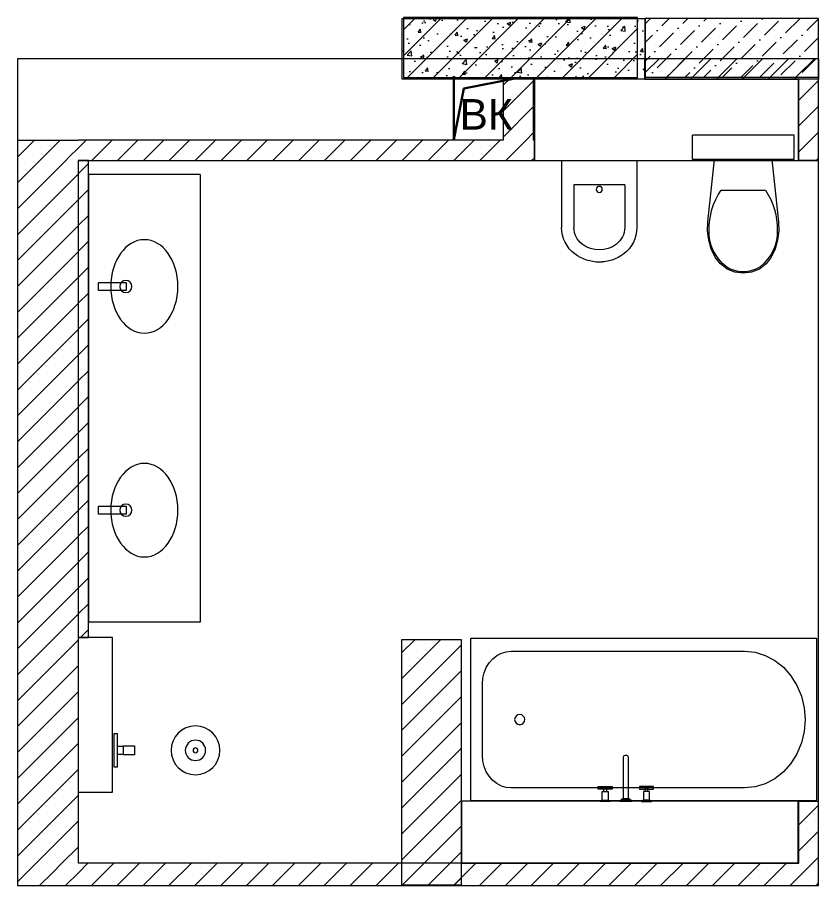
# Model space of a CAD drawing. Header units: millimetres. Extents: x 2336463 to 2579121, y 595385 to 778077.
# Drawn here: x 2544919 to 2548860, y 616184 to 620453 of the extents above; entities that cross this region are included whole.
import ezdxf

# ---------------------------------------------------------------- set-up
doc = ezdxf.new("R2010")
doc.units = ezdxf.units.MM
doc.header["$MEASUREMENT"] = 0
for name, color, linetype in [('+возводимые стены', 7, 'Continuous'), ('1 Планировка', 7, 'Continuous'), ('сит план', 7, 'Continuous')]:
    doc.layers.add(name, color=color, linetype=linetype)
for name, color, linetype, lineweight in [('+возводимые стены_Ном._пера__1', 7, 'Continuous', 13), ('+возводимые стены_Ном._пера__101', 252, 'Continuous', 5), ('1 Планировка_Ном._пера__1', 7, 'Continuous', 13), ('Интерьер - Мебель_Ном._пера__1', 7, 'Continuous', 13), ('Конструктив - Стены Несущие_Ном._пера__1', 7, 'Continuous', 13), ('сит план_Ном._пера__1', 7, 'Continuous', 13), ('сит план_Ном._пера__101', 252, 'Continuous', 5), ('сит план_Ном._пера__21', 7, 'Continuous', 30)]:
    doc.layers.add(name, color=color, linetype=linetype, lineweight=lineweight)
for name, color, linetype, lineweight, true_color in [('+возводимые стены_Ном._пера__169', 7, 'Continuous', 5, 0x68b353), ('+возводимые стены_Ном._пера__242', 7, 'Continuous', 13, 0x1b55b5), ('Конструктив - Стены Несущие_Ном._пера__162', 7, 'Continuous', 5, 0xaaaaaa), ('сит план_Ном._пера__87', 7, 'Continuous', 20, 0x6a6a6a)]:
    doc.layers.add(name, color=color, linetype=linetype, lineweight=lineweight, true_color=true_color)
doc.styles.add('СГЕНЕРИР_СТИЛЬ_1', font='arial.ttf')
pattern_1 = [(45, (2086872.015, 585813.69), (-63.639609, 63.639609), [])]

# ---------------------------------------------------------------- blocks, each defined once
blk = doc.blocks.new('Перекрытие_166', base_point=(2547460.5, 619749.7))
at = {"layer": '1 Планировка_Ном._пера__1', "color": 7, "linetype": 'Continuous', "lineweight": 13, "flags": 128}
blk.add_lwpolyline([(2547460.5, 619749.7), (2548858.5, 619749.7), (2548858.5, 620149.8), (2547460.5, 620149.8)], close=True, dxfattribs=at)
blk = doc.blocks.new('Перекрытие_167', base_point=(2547461.5, 619749.7))
at = {"layer": '1 Планировка_Ном._пера__1', "color": 7, "linetype": 'Continuous', "lineweight": 13, "flags": 128}
blk.add_lwpolyline([(2547461.5, 619749.7), (2548761.7, 619749.7), (2548761.7, 620149.8), (2547461.5, 620149.8)], close=True, dxfattribs=at)
blk = doc.blocks.new('Перекрытие_168', base_point=(2547103.4, 616294.3))
at = {"layer": '1 Планировка_Ном._пера__1', "color": 7, "linetype": 'Continuous', "lineweight": 13, "flags": 128}
blk.add_lwpolyline([(2547103.4, 616294.3), (2548759, 616294.3), (2548759, 616599.1), (2547103.4, 616599.1)], close=True, dxfattribs=at)
blk = doc.blocks.new('Перекрытие_169', base_point=(2547102.4, 616294.3))
at = {"layer": '1 Планировка_Ном._пера__1', "color": 7, "linetype": 'Continuous', "lineweight": 13, "flags": 128}
blk.add_lwpolyline([(2547102.4, 616294.3), (2548763, 616294.3), (2548763, 616599.1), (2547102.4, 616599.1)], close=True, dxfattribs=at)
blk = doc.blocks.new('Перекрытие_170', base_point=(2544918.7, 616184.3))
at = {"layer": '1 Планировка_Ном._пера__1', "color": 7, "linetype": 'Continuous', "lineweight": 13, "flags": 128}
blk.add_lwpolyline([(2544918.7, 616184.3), (2548858.5, 616184.3), (2548858.5, 620249.8), (2544918.7, 620249.8)], close=True, dxfattribs=at)
blk = doc.blocks.new('Перекрытие_171', base_point=(2545218.4, 616644.2))
at = {"layer": '1 Планировка_Ном._пера__1', "color": 7, "linetype": 'Continuous', "lineweight": 13, "flags": 128}
blk.add_lwpolyline([(2545218.4, 616644.2), (2545387.4, 616644.2), (2545387.4, 617403.7), (2545218.4, 617403.7)], close=True, dxfattribs=at)
blk = doc.blocks.new('Стена_669', base_point=(2546817.5, 620453.1))
at = {"layer": 'сит план_Ном._пера__87', "linetype": 'Continuous', "lineweight": 20, "true_color": 0x6a6a6a}
h = blk.add_hatch(dxfattribs=at)
h.set_pattern_fill('Блоки_Бетонные_Эффективные', color=251, style=0, pattern_type=2)
h.set_pattern_definition(pattern_1)
h.paths.add_polyline_path([(2546817.5, 620158.1), (2547969.6, 620158.1), (2547969.6, 620453.1), (2546817.5, 620453.1)])
at = {"layer": 'сит план_Ном._пера__1', "color": 7, "linetype": 'Continuous', "lineweight": 13, "flags": 128}
for points in [[(2547969.6, 620453.1), (2546817.5, 620453.1)], [(2546817.5, 620453.1), (2546817.5, 620158.1)], [(2547969.6, 620158.1), (2547969.6, 620453.1)], [(2546817.5, 620158.1), (2547969.6, 620158.1)]]:
    blk.add_lwpolyline(points, dxfattribs=at)
blk = doc.blocks.new('Стена_670', base_point=(2544918.7, 619749.7))
at = {"layer": 'сит план_Ном._пера__87', "linetype": 'Continuous', "lineweight": 20, "true_color": 0x6a6a6a}
h = blk.add_hatch(dxfattribs=at)
h.set_pattern_fill('Блоки_Бетонные_Эффективные', color=251, style=0, pattern_type=2)
h.set_pattern_definition(pattern_1)
h.paths.add_polyline_path([(2545218.7, 619849.7), (2544918.7, 619849.7), (2545218.7, 619749.7)])
h = blk.add_hatch(dxfattribs=at)
h.set_pattern_fill('Блоки_Бетонные_Эффективные', color=251, style=0, pattern_type=2)
h.set_pattern_definition(pattern_1)
h.paths.add_polyline_path([(2544918.7, 619749.7), (2545218.7, 619749.7), (2544918.7, 619849.7)])
h = blk.add_hatch(dxfattribs=at)
h.set_pattern_fill('Блоки_Бетонные_Эффективные', color=251, style=0, pattern_type=2)
h.set_pattern_definition(pattern_1)
h.paths.add_polyline_path([(2544918.7, 619749.7), (2544918.7, 616294.3), (2545218.7, 616294.3), (2545218.7, 619749.7)])
h = blk.add_hatch(dxfattribs=at)
h.set_pattern_fill('Блоки_Бетонные_Эффективные', color=251, style=0, pattern_type=2)
h.set_pattern_definition(pattern_1)
h.paths.add_polyline_path([(2545218.7, 616294.3), (2544918.7, 616184.3), (2545218.7, 616184.3)])
h = blk.add_hatch(dxfattribs=at)
h.set_pattern_fill('Блоки_Бетонные_Эффективные', color=251, style=0, pattern_type=2)
h.set_pattern_definition(pattern_1)
h.paths.add_polyline_path([(2544918.7, 616184.3), (2545218.7, 616294.3), (2544918.7, 616294.3)])
at = {"layer": '+возводимые стены_Ном._пера__1', "color": 7, "linetype": 'Continuous', "lineweight": 13, "flags": 128}
for points in [[(2544918.7, 619849.7), (2545218.7, 619849.7)], [(2544918.7, 616184.3), (2545218.7, 616184.3)]]:
    blk.add_lwpolyline(points, dxfattribs=at)
at = {"layer": 'сит план_Ном._пера__1', "color": 7, "linetype": 'Continuous', "lineweight": 13, "flags": 128}
for points in [[(2544918.7, 619849.7), (2544918.7, 616184.3)], [(2545218.7, 616294.3), (2545218.7, 619749.7)]]:
    blk.add_lwpolyline(points, dxfattribs=at)
blk = doc.blocks.new('Стена_671', base_point=(2546808.4, 617393))
at = {"layer": 'сит план_Ном._пера__87', "linetype": 'Continuous', "lineweight": 20, "true_color": 0x6a6a6a}
h = blk.add_hatch(dxfattribs=at)
h.set_pattern_fill('Блоки_Бетонные_Эффективные', color=251, style=0, pattern_type=2)
h.set_pattern_definition(pattern_1)
h.paths.add_polyline_path([(2546808.4, 617393), (2546808.4, 616188.1), (2547103.4, 616188.1), (2547103.4, 617393)])
at = {"layer": 'сит план_Ном._пера__1', "color": 7, "linetype": 'Continuous', "lineweight": 13, "flags": 128}
for points in [[(2546808.4, 617393), (2546808.4, 616188.1)], [(2547103.4, 617393), (2546808.4, 617393)], [(2547103.4, 616188.1), (2547103.4, 617393)], [(2546808.4, 616188.1), (2547103.4, 616188.1)]]:
    blk.add_lwpolyline(points, dxfattribs=at)
blk = doc.blocks.new('Стена_672', base_point=(2548859.9, 616184.3))
at = {"layer": '+возводимые стены_Ном._пера__169', "linetype": 'Continuous', "lineweight": 5, "true_color": 0x68b353}
h = blk.add_hatch(dxfattribs=at)
h.set_pattern_fill('Блоки_Бетонные_Эффективные', color=85, style=0, pattern_type=2)
h.set_pattern_definition(pattern_1)
h.paths.add_polyline_path([(2545218.7, 616184.3), (2548759.9, 616184.3), (2548759.9, 616294.3), (2545218.7, 616294.3)])
h = blk.add_hatch(dxfattribs=at)
h.set_pattern_fill('Блоки_Бетонные_Эффективные', color=85, style=0, pattern_type=2)
h.set_pattern_definition(pattern_1)
h.paths.add_polyline_path([(2548859.9, 616294.3), (2548759.9, 616294.3), (2548859.9, 616184.3)])
h = blk.add_hatch(dxfattribs=at)
h.set_pattern_fill('Блоки_Бетонные_Эффективные', color=85, style=0, pattern_type=2)
h.set_pattern_definition(pattern_1)
h.paths.add_polyline_path([(2548759.9, 616294.3), (2548759.9, 616184.3), (2548859.9, 616184.3)])
at = {"layer": '+возводимые стены_Ном._пера__101', "color": 252, "linetype": 'Continuous', "lineweight": 5, "flags": 128}
for points in [[(2548759.9, 616294.3), (2545218.7, 616294.3)], [(2545218.7, 616184.3), (2548859.9, 616184.3)]]:
    blk.add_lwpolyline(points, dxfattribs=at)
at = {"layer": 'сит план_Ном._пера__101', "color": 252, "linetype": 'Continuous', "lineweight": 5, "flags": 128}
blk.add_lwpolyline([(2548859.9, 616184.3), (2548859.9, 616294.3)], dxfattribs=at)
blk = doc.blocks.new('Стена_673', base_point=(2547461.5, 619749.7))
at = {"layer": '+возводимые стены_Ном._пера__169', "linetype": 'Continuous', "lineweight": 5, "true_color": 0x68b353}
h = blk.add_hatch(dxfattribs=at)
h.set_pattern_fill('Блоки_Бетонные_Эффективные', color=85, style=0, pattern_type=2)
h.set_pattern_definition(pattern_1)
h.paths.add_polyline_path([(2545218.7, 619749.7), (2547461.5, 619749.7), (2547461.5, 619849.7), (2545218.7, 619849.7)])
at = {"layer": '+возводимые стены_Ном._пера__101', "color": 252, "linetype": 'Continuous', "lineweight": 5, "flags": 128}
for points in [[(2547308.2, 619849.7), (2545218.7, 619849.7)], [(2547461.5, 619849.7), (2547458.2, 619849.7)], [(2547461.5, 619849.7), (2547461.5, 619749.7)], [(2545218.7, 619749.7), (2547461.5, 619749.7)]]:
    blk.add_lwpolyline(points, dxfattribs=at)
blk = doc.blocks.new('Стена_674', base_point=(2547308.2, 620149.8))
at = {"layer": '+возводимые стены_Ном._пера__169', "linetype": 'Continuous', "lineweight": 5, "true_color": 0x68b353}
h = blk.add_hatch(dxfattribs=at)
h.set_pattern_fill('Блоки_Бетонные_Эффективные', color=85, style=0, pattern_type=2)
h.set_pattern_definition(pattern_1)
h.paths.add_polyline_path([(2547308.2, 620149.8), (2547308.2, 619849.7), (2547458.2, 619849.7), (2547458.2, 620149.8)])
at = {"layer": '+возводимые стены_Ном._пера__101', "color": 252, "linetype": 'Continuous', "lineweight": 5, "flags": 128}
for points in [[(2547308.2, 620149.8), (2547308.2, 619849.7)], [(2547458.2, 620149.8), (2547308.2, 620149.8)], [(2547458.2, 619849.7), (2547458.2, 620149.8)]]:
    blk.add_lwpolyline(points, dxfattribs=at)
blk = doc.blocks.new('Стена_675', base_point=(2548005.3, 620149.8))
at = {"layer": '+возводимые стены_Ном._пера__169', "linetype": 'Continuous', "lineweight": 5, "true_color": 0x68b353}
h = blk.add_hatch(dxfattribs=at)
h.set_pattern_fill('Блоки_Бетонные_Эффективные', color=85, style=0, pattern_type=2)
h.set_pattern_definition(pattern_1)
h.paths.add_polyline_path([(2548759.9, 620249.8), (2548005.3, 620249.8), (2548005.3, 620149.8), (2548759.9, 620149.8)])
h = blk.add_hatch(dxfattribs=at)
h.set_pattern_fill('Блоки_Бетонные_Эффективные', color=85, style=0, pattern_type=2)
h.set_pattern_definition(pattern_1)
h.paths.add_polyline_path([(2548759.9, 620149.8), (2548859.9, 620149.8), (2548859.9, 620249.8)])
h = blk.add_hatch(dxfattribs=at)
h.set_pattern_fill('Блоки_Бетонные_Эффективные', color=85, style=0, pattern_type=2)
h.set_pattern_definition(pattern_1)
h.paths.add_polyline_path([(2548759.9, 620249.8), (2548759.9, 620149.8), (2548859.9, 620249.8)])
at = {"layer": '+возводимые стены_Ном._пера__101', "color": 252, "linetype": 'Continuous', "lineweight": 5, "flags": 128}
for points in [[(2548859.9, 620249.8), (2548005.3, 620249.8)], [(2548005.3, 620149.8), (2548005.3, 620249.8)], [(2548005.3, 620149.8), (2548759.9, 620149.8)]]:
    blk.add_lwpolyline(points, dxfattribs=at)
at = {"layer": 'сит план_Ном._пера__101', "color": 252, "linetype": 'Continuous', "lineweight": 5, "flags": 128}
blk.add_lwpolyline([(2548859.9, 620249.8), (2548859.9, 620149.8)], dxfattribs=at)
blk = doc.blocks.new('Стена_676', base_point=(2548859.9, 616184.3))
at = {"layer": 'сит план_Ном._пера__87', "linetype": 'Continuous', "lineweight": 20, "true_color": 0x6a6a6a}
h = blk.add_hatch(dxfattribs=at)
h.set_pattern_fill('Блоки_Бетонные_Эффективные', color=251, style=0, pattern_type=2)
h.set_pattern_definition(pattern_1)
h.paths.add_polyline_path([(2548859.9, 616294.3), (2548859.9, 616599.1), (2548759.9, 616599.1), (2548759.9, 616294.3)])
at = {"layer": 'сит план_Ном._пера__1', "color": 7, "linetype": 'Continuous', "lineweight": 13, "flags": 128}
for points in [[(2548759.9, 616599.1), (2548859.9, 616599.1)], [(2548759.9, 616599.1), (2548759.9, 616294.3)], [(2548859.9, 616294.3), (2548859.9, 616599.1)]]:
    blk.add_lwpolyline(points, dxfattribs=at)
blk = doc.blocks.new('Стена_677', base_point=(2548859.9, 619751.8))
at = {"layer": 'сит план_Ном._пера__87', "linetype": 'Continuous', "lineweight": 20, "true_color": 0x6a6a6a}
h = blk.add_hatch(dxfattribs=at)
h.set_pattern_fill('Блоки_Бетонные_Эффективные', color=251, style=0, pattern_type=2)
h.set_pattern_definition(pattern_1)
h.paths.add_polyline_path([(2548759.9, 620149.8), (2548759.9, 619751.8), (2548859.9, 619751.8), (2548859.9, 620149.8)])
at = {"layer": 'сит план_Ном._пера__1', "color": 7, "linetype": 'Continuous', "lineweight": 13, "flags": 128}
for points in [[(2548759.9, 620149.8), (2548759.9, 619751.8)], [(2548859.9, 619751.8), (2548859.9, 620149.8)], [(2548759.9, 619751.8), (2548859.9, 619751.8)]]:
    blk.add_lwpolyline(points, dxfattribs=at)
blk = doc.blocks.new('Унитаз 25')
at = {"layer": 'Интерьер - Мебель_Ном._пера__1', "color": 7, "linetype": 'Continuous', "lineweight": 13}
for p, q in [((-250, 120), (250, 120)), ((-250, 0), (-250, 120)), ((250, 0), (250, 120)), ((-250, 0), (250, 0)), ((0, -151.4), (-108.9, -151.4)), ((108.9, -151.4), (0, -151.4))]:
    blk.add_line(p, q, dxfattribs=at)
at = {"layer": 'Интерьер - Мебель_Ном._пера__1', "color": 7, "linetype": 'Continuous', "lineweight": 13, "flags": 128}
for points in [[(-169.4, -396.7), (-157, -440.3), (-138, -481.3), (-112.4, -513.9), (-79.4, -538.8), (-41, -554.6), (0, -560), (41, -554.6), (79.4, -538.8), (112.4, -513.9), (138, -481.3), (157, -440.3), (169.4, -396.7), (174.9, -351.8), (173.3, -306.6), (141, 0), (-141, 0), (-173.3, -306.6), (-174.9, -351.8)], [(123, 0), (-123, 0), (-123, -5), (123, -5)]]:
    blk.add_lwpolyline(points, close=True, dxfattribs=at)
at = {"layer": 'Интерьер - Мебель_Ном._пера__1', "color": 7, "linetype": 'Continuous', "lineweight": 13}
for centre, major_axis, start_param, end_param in [((258.1, -339.4), (425.3, 0), 2.612188, 3.165208), ((-258.1, -339.4), (425.3, 0), 6.259567, 6.812588), ((89.5, -360.8), (256.9, 0), 3.085861, 3.98645), ((-89.5, -360.8), (256.9, 0), 5.438324, 6.338913), ((0.8, -431.2), (138.5, 0), 4.079884, 4.706528), ((-0.8, -431.2), (138.5, 0), 4.71825, 5.344894)]:
    blk.add_ellipse(centre, major_axis=major_axis, ratio=0.875546, start_param=start_param, end_param=end_param, dxfattribs=at)
blk = doc.blocks.new('Панель с Несколькими Умывальниками 25_3')
at = {"layer": 'Интерьер - Мебель_Ном._пера__1', "color": 7, "linetype": 'Continuous', "lineweight": 13}
for p, q in [((-1100, 0), (1100, 0)), ((-1100, -550), (-1100, 0)), ((1100, -550), (1100, 0)), ((-1100, -550), (1100, -550))]:
    blk.add_line(p, q, dxfattribs=at)
at = {"layer": 'Интерьер - Мебель_Ном._пера__1', "color": 7, "linetype": 'Continuous', "lineweight": 13, "flags": 128}
for points in [[(-570, -185), (-530, -185), (-530, -50), (-570, -50)], [(530, -185), (570, -185), (570, -50), (530, -50)]]:
    blk.add_lwpolyline(points, close=True, dxfattribs=at)
at = {"layer": 'Интерьер - Мебель_Ном._пера__1', "color": 7, "linetype": 'Continuous', "lineweight": 13}
for centre in [(-550, -183.90845), (550, -183.90845)]:
    blk.add_circle(centre, 30, dxfattribs=at)
for centre in [(-550, -275), (550, -275)]:
    blk.add_ellipse(centre, major_axis=(230, 0), ratio=0.7173913043, dxfattribs=at)
blk = doc.blocks.new('Ванна 25_2')
at = {"layer": '1 Планировка_Ном._пера__1', "color": 7, "linetype": 'Continuous', "lineweight": 13, "flags": 128}
for points in [[(0, -800), (1700, -800), (1700, 0), (0, 0)], [(198.3, -64), (173.7, -66.4), (149.9, -73.6), (127.5, -85.4), (107.3, -101.4), (89.8, -121.2), (75.6, -144), (65.2, -169.3), (58.8, -196.2), (56.7, -224), (56.7, -576), (58.8, -603.8), (65.2, -630.7), (75.6, -656), (89.8, -678.8), (107.3, -698.6), (127.5, -714.6), (149.9, -726.4), (173.7, -733.6), (198.3, -736), (1345.8, -736), (1397.5, -730.9), (1447.6, -715.7), (1494.6, -691), (1537.1, -657.4), (1573.7, -616), (1603.5, -568), (1625.4, -514.9), (1638.8, -458.3), (1643.3, -400), (1638.8, -341.7), (1625.4, -285.1), (1603.5, -232), (1573.7, -184), (1537.1, -142.6), (1494.6, -109), (1447.6, -84.3), (1397.5, -69.1), (1345.8, -64)]]:
    blk.add_lwpolyline(points, close=True, dxfattribs=at)
at = {"layer": '1 Планировка_Ном._пера__1', "color": 7, "linetype": 'Continuous', "lineweight": 13}
blk.add_circle((240, -400), 25, dxfattribs=at)
blk = doc.blocks.new('Биде 25')
at = {"layer": 'Интерьер - Мебель_Ном._пера__1', "color": 7, "linetype": 'Continuous', "lineweight": 13}
for p, q in [((185, 0), (-185, 0)), ((185, 0), (185, -330)), ((-185, 0), (-185, -330)), ((-125, -120), (-125, -330)), ((-125, -120), (125, -120)), ((125, -120), (125, -330))]:
    blk.add_line(p, q, dxfattribs=at)
blk.add_circle((0, -142.5), 15, dxfattribs=at)
for centre, radius, start, end in [((-22.5, -330), 162.5, 180, 233.1301), ((-22.5, -330), 162.5, 180, 233.1301), ((-22.5, -330), 102.5, 180, 233.1301), ((22.5, -330), 102.5, 306.8699, 0), ((22.5, -330), 162.5, 306.8699, 0), ((0, -300), 140, 233.1301, 306.8699), ((0, -300), 200, 233.1301, 306.8699), ((0, -300), 200, 233.1301, 270)]:
    blk.add_arc(centre, radius, start, end, dxfattribs=at)
blk = doc.blocks.new('Смеситель Настенный 25')
at = {"layer": '1 Планировка_Ном._пера__1', "color": 7, "linetype": 'Continuous', "lineweight": 13}
for p, q in [((-84, -3.5), (-119, -3.5)), ((-116.5, -7), (-86.5, -7)), ((84, -3.5), (119, -3.5)), ((116.5, -7), (86.5, -7)), ((-108, -50), (-95, -50)), ((-108, -61), (-106.1, -62.9)), ((-95, -61), (-96.9, -62.9)), ((108, -50), (95, -50)), ((95, -61), (96.9, -62.9)), ((108, -61), (106.1, -62.9))]:
    blk.add_line(p, q, dxfattribs=at)
at = {"layer": '1 Планировка_Ном._пера__1', "color": 7, "linetype": 'Continuous', "lineweight": 13, "flags": 128}
for points in [[(-86.5, -50), (-86.5, -7), (-84, -7), (-84, -3.5), (-76.5, -3.5), (-76.5, 0), (-126.5, 0), (-126.5, -3.5), (-119, -3.5), (-119, -7), (-116.5, -7), (-116.5, -50), (-108, -50), (-108, -61), (-136.5, -61), (-136.5, -74), (-66.5, -74), (-66.5, -61), (-95, -61), (-95, -50)], [(-30, -7), (30, -7), (30, 0), (-30, 0)], [(86.5, -50), (86.5, -7), (84, -7), (84, -3.5), (76.5, -3.5), (76.5, 0), (126.5, 0), (126.5, -3.5), (119, -3.5), (119, -7), (116.5, -7), (116.5, -50), (108, -50), (108, -61), (136.5, -61), (136.5, -74), (66.5, -74), (66.5, -61), (95, -61), (95, -50)], [(-20, -14), (20, -14), (20, -7), (-20, -7)]]:
    blk.add_lwpolyline(points, close=True, dxfattribs=at)
blk.add_lwpolyline([(12, -14), (-12, -14), (-12, -219.1, 0.759247), (12, -219.1)], format="xyb", close=True, dxfattribs=at)
at = {"layer": '1 Планировка_Ном._пера__1', "color": 7, "linetype": 'Continuous', "lineweight": 13}
for centre in [(-101.5, -67.5), (101.5, -67.5)]:
    blk.add_circle(centre, 6.5, dxfattribs=at)
blk = doc.blocks.new('Душевой Гарнитур 25_2')
at = {"layer": '1 Планировка_Ном._пера__1', "color": 7, "linetype": 'Continuous', "lineweight": 13}
for p, q in [((-20, -15), (20, -15)), ((-20, -45), (20, -45))]:
    blk.add_line(p, q, dxfattribs=at)
at = {"layer": '1 Планировка_Ном._пера__1', "color": 7, "linetype": 'Continuous', "lineweight": 13, "flags": 128}
blk.add_lwpolyline([(-83, 0), (-83, -15), (-20, -15), (-20, -45), (-22, -45), (-22, -100), (22, -100), (22, -45), (20, -45), (20, -15), (83, -15), (83, 0)], close=True, dxfattribs=at)
at = {"layer": '1 Планировка_Ном._пера__1', "color": 7, "linetype": 'Continuous', "lineweight": 13}
for radius in [120, 50, 12]:
    blk.add_circle((0, -400), radius, dxfattribs=at)

msp = doc.modelspace()

# ---------------------------------------------------------------- hatches: boundary and pattern name
at = {"layer": '+возводимые стены_Ном._пера__242', "linetype": 'Continuous', "lineweight": 13, "true_color": 0x1b55b5}
h = msp.add_hatch(dxfattribs=at)
h.set_pattern_fill('Блоки_Бетонные_Эффективные', color=152, style=0, pattern_type=2)
h.set_pattern_definition(pattern_1)
h.paths.add_polyline_path([(2545218.4, 617403.7), (2545268.4, 617403.7), (2545268.4, 619749.7), (2545218.4, 619749.7)])
at = {"layer": 'Конструктив - Стены Несущие_Ном._пера__162', "linetype": 'Continuous', "lineweight": 5, "true_color": 0xaaaaaa}
h = msp.add_hatch(dxfattribs=at)
h.set_pattern_fill('Бетон_01', color=253, style=0, pattern_type=2)
h.set_pattern_definition([(45, (2086872.01, 585813.69), (-91.92388, 91.92388), [97.499996, -32.499999, 0, -32.499999]), (45, (2086883.5, 585917.1), (-91.92388, 91.92388), [97.499996, -32.499999, 0, -32.499999])])
h.paths.add_polyline_path([(2548858.5, 620447.4), (2548006.9, 620447.4), (2548006.9, 620159), (2548858.5, 620159)])
at = {"layer": 'сит план_Ном._пера__1', "linetype": 'Continuous', "lineweight": 13}
h = msp.add_hatch(dxfattribs=at)
h.set_pattern_fill('AR_CONC', style=0, pattern_type=2)
h.set_pattern_definition([(50, (2086872.01, 585813.69), (-182.18467, 15.939086), [19.05, -209.55]), (355, (2086872.01, 585813.69), (-35.24342, 191.056845), [15.24, -167.640584]), (100.451445, (2086887.2, 585812.36), (146.94125, 175.11775), [16.19001, -178.090245]), (46.1842, (2086872.01, 585864.49), (-271.07904, 42.04233), [28.575, -314.325]), (96.63556, (2086894.6, 585860.98), (237.40413, 247.42612), [24.28502, -267.1356]), (351.18415, (2086872.01, 585864.49), (237.40413, 247.42612), [22.85997, -251.45973]), (21, (2086897.41, 585851.79), (-151.61439, 102.2652), [19.05, -209.55]), (326, (2086897.41, 585851.79), (61.80203, 184.187966), [15.24, -167.64]), (71.451445, (2086910.05, 585843.26), (213.41642, 81.92277), [16.19001, -178.08994]), (37.5, (2086872.015, 585813.686), (3.088603, 84.555039), [0, -165.608, 0, -170.18, 0, -168.275]), (7.5, (2086872.015, 585813.69), (66.819663, 100.180575), [0, -97.028, 0, -161.798, 0, -64.135]), (327.5, (2086815.37, 585813.686), (-135.590595, 5.728744), [0, -63.5, 0, -198.12, 0, -262.89]), (317.5, (2086789.97, 585813.69), (148.12918, 25.42649), [0, -82.55, 0, -131.572, 0, -186.69])])
h.paths.add_polyline_path([(2546811.4, 620447.4), (2548005.3, 620447.4), (2548005.3, 620149.8), (2546811.4, 620149.8)])

# ---------------------------------------------------------------- linework, layer by layer
at = {"layer": '+возводимые стены_Ном._пера__1', "color": 7, "linetype": 'Continuous', "lineweight": 13, "flags": 128}
msp.add_lwpolyline([(2545218.4, 617403.7), (2545268.4, 617403.7), (2545268.4, 619749.7), (2545218.4, 619749.7)], close=True, dxfattribs=at)
at = {"layer": 'Конструктив - Стены Несущие_Ном._пера__1', "color": 7, "linetype": 'Continuous', "lineweight": 13, "flags": 128}
msp.add_lwpolyline([(2548858.5, 620447.4), (2548006.9, 620447.4), (2548006.9, 620159), (2548858.5, 620159)], close=True, dxfattribs=at)
at = {"layer": 'сит план_Ном._пера__1', "color": 7, "linetype": 'Continuous', "lineweight": 13, "flags": 128}
msp.add_lwpolyline([(2546811.4, 620447.4), (2548005.3, 620447.4), (2548005.3, 620149.8), (2546811.4, 620149.8)], close=True, dxfattribs=at)
at = {"layer": 'сит план_Ном._пера__21', "color": 7, "linetype": 'Continuous', "lineweight": 30, "flags": 128}
msp.add_lwpolyline([(2547065.1, 619853.1), (2547115.1, 620103.1), (2547366, 620153.1), (2547065.1, 620153.1)], close=True, dxfattribs=at)

# ---------------------------------------------------------------- block references
at = {"layer": '+возводимые стены', "color": 252, "lineweight": 5}
for name, p in [('Стена_675', (2548005.3, 620149.8)), ('Стена_674', (2547308.2, 620149.8)), ('Стена_673', (2547461.5, 619749.7)), ('Стена_672', (2548859.9, 616184.3))]:
    msp.add_blockref(name, p, dxfattribs=at)
at = {"layer": '1 Планировка', "color": 7, "linetype": 'Continuous', "lineweight": 13}
for name, p in [('Перекрытие_170', (2544918.7, 616184.3)), ('Перекрытие_166', (2547460.5, 619749.7)), ('Перекрытие_167', (2547461.5, 619749.7)), ('Перекрытие_171', (2545218.4, 616644.2)), ('Перекрытие_169', (2547102.4, 616294.3)), ('Перекрытие_168', (2547103.4, 616294.3))]:
    msp.add_blockref(name, p, dxfattribs=at)
at = {"layer": '1 Планировка_Ном._пера__1', "color": 7, "linetype": 'Continuous', "lineweight": 13, "xscale": -1, "zscale": 1000}
for name, p, rotation in [('Ванна 25_2', (2547149.5, 616600.5), 180), ('Душевой Гарнитур 25_2', (2545394.8, 616849.3), 90), ('Смеситель Настенный 25', (2547911.5, 616597.7), 180)]:
    msp.add_blockref(name, p, dxfattribs=dict(at, rotation=rotation))
at = {"layer": 'Интерьер - Мебель_Ном._пера__1', "color": 7, "linetype": 'Continuous', "lineweight": 13, "xscale": -1, "zscale": 1000}
for name, p in [('Унитаз 25', (2548488.9, 619754.7)), ('Биде 25', (2547780.9, 619749.7))]:
    msp.add_blockref(name, p, dxfattribs=at)
at = {"layer": 'Интерьер - Мебель_Ном._пера__1', "color": 7, "linetype": 'Continuous', "lineweight": 13, "xscale": -1, "zscale": 1000, "rotation": 90}
msp.add_blockref('Панель с Несколькими Умывальниками 25_3', (2545268.4, 618580.1), dxfattribs=at)
at = {"layer": 'сит план', "color": 7, "lineweight": 13}
for name, p in [('Стена_669', (2546817.5, 620453.1)), ('Стена_677', (2548859.9, 619751.8)), ('Стена_670', (2544918.7, 619749.7)), ('Стена_671', (2546808.4, 617393)), ('Стена_676', (2548859.9, 616184.3))]:
    msp.add_blockref(name, p, dxfattribs=at)

# ---------------------------------------------------------------- texts
at = {"layer": 'сит план_Ном._пера__1', "color": 7, "linetype": 'Continuous', "lineweight": 13, "insert": (2547093.2, 620051.1), "char_height": 150, "attachment_point": 1, "style": 'СГЕНЕРИР_СТИЛЬ_1'}
msp.add_mtext('\\A1;{\\pql;\\fArial|b0|i0|c204|p38;ВК}', dxfattribs=at)

doc.saveas('drawing.dxf')
